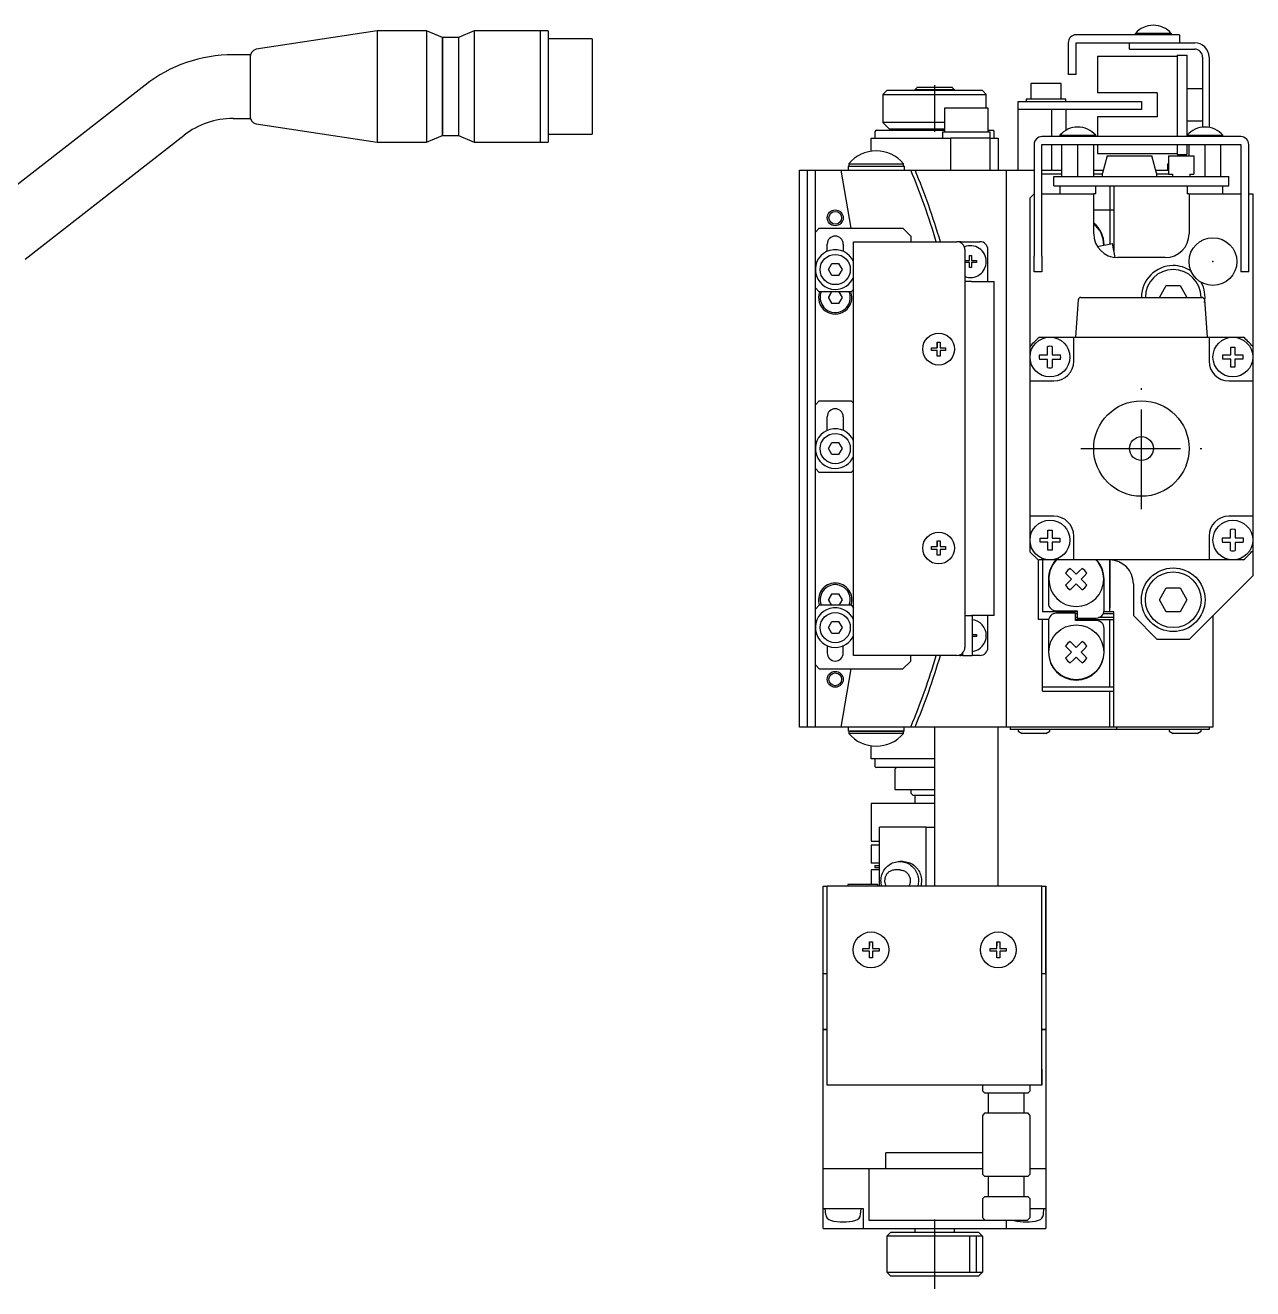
# Model space of a CAD drawing. Extents: x 24 to 417, y 25 to 463.
# Drawn here: x 262.5 to 416.9, y 208.1 to 366.9 of the extents above; entities that cross this region are included whole.
import ezdxf

# ---------------------------------------------------------------- set-up
doc = ezdxf.new("R2010")
doc.units = 0
doc.header["$LTSCALE"] = 10
doc.linetypes.add('CENTER', pattern=[2, 1.25, -0.25, 0.25, -0.25])
doc.layers.get('0').update_dxf_attribs({"linetype": 'CONTINUOUS'})
doc.layers.add('10', color=7, linetype='CONTINUOUS')

msp = doc.modelspace()

# ---------------------------------------------------------------- linework, layer by layer
at = {"color": 7, "linetype": 'CONTINUOUS'}
for p, q in [((306.789669, 366.225945), (291.555687, 363.910271)), ((306.789669, 366.225945), (306.789669, 359.225947)), ((312.982669, 366.225945), (306.789669, 366.225945)), ((312.982669, 366.225945), (312.982669, 359.225947)), ((314.982669, 365.375947), (312.982669, 366.225945)), ((314.982669, 365.375947), (314.982669, 359.225947)), ((314.982669, 359.225947), (314.982669, 365.375947)), ((316.982669, 365.375947), (314.982669, 365.375947)), ((318.982669, 366.225945), (316.982669, 365.375947)), ((316.982669, 365.375947), (316.982669, 359.225947)), ((318.982669, 366.225945), (318.982669, 359.225947)), ((327.289669, 366.225945), (318.982669, 366.225945)), ((327.289669, 366.225945), (327.289669, 359.225947)), ((327.289669, 366.225945), (327.289669, 359.225947)), ((328.289671, 366.225945), (327.289669, 366.225945)), ((328.289671, 366.225945), (328.289671, 359.225947)), ((333.789671, 365.225945), (328.289671, 365.225945)), ((333.789671, 365.225945), (333.789671, 359.225947)), ((407.672241, 365.732843), (394.672241, 365.732843)), ((404.372241, 365.917157), (402.122241, 365.917157)), ((402.122241, 365.732843), (402.122241, 365.917157)), ((403.358339, 366.756317), (403.360723, 366.751431)), ((406.622241, 365.917157), (404.372241, 365.917157)), ((405.383761, 366.751431), (405.386143, 366.756317)), ((405.383761, 366.751431), (405.386143, 366.756317)), ((406.622241, 365.917157), (406.622241, 365.732843)), ((407.672241, 365.732843), (407.672241, 364.732843)), ((393.672241, 364.732843), (393.672241, 360.732843)), ((394.672241, 360.732843), (394.672241, 364.732843)), ((394.672241, 364.732843), (409.572241, 364.732843)), ((401.372241, 363.932843), (401.372241, 364.732843)), ((401.372241, 363.932843), (409.572241, 363.932843)), ((290.789669, 363.225947), (288.652081, 363.225947)), ((290.789669, 363.225947), (290.789669, 355.225947)), ((397.372241, 363.032843), (397.372241, 358.432843)), ((397.372241, 363.032843), (407.372241, 363.032843)), ((407.372241, 363.182843), (407.372241, 352.932843)), ((407.372241, 363.182843), (408.572241, 363.182843)), ((408.572241, 363.182843), (408.572241, 352.932843)), ((410.572241, 362.932843), (410.572241, 354.112373)), ((411.372241, 362.932843), (411.372241, 354.085401)), ((394.672241, 360.732843), (393.672241, 360.732843)), ((277.583193, 359.420301), (257.606239, 343.842091)), ((306.789669, 359.225947), (306.789669, 352.225947)), ((312.982669, 359.225947), (312.982669, 352.225947)), ((314.982669, 359.225947), (314.982669, 353.075947)), ((314.982669, 353.075947), (314.982669, 359.225947)), ((316.982669, 359.225947), (316.982669, 353.075947)), ((318.982669, 359.225947), (318.982669, 352.225947)), ((327.289669, 359.225947), (327.289669, 352.225947)), ((327.289669, 359.225947), (327.289669, 352.225947)), ((328.289671, 359.225947), (328.289671, 352.225947)), ((333.789671, 359.225947), (333.789671, 353.225949)), ((374.622241, 359.082843), (374.372241, 358.832843)), ((374.672241, 359.132843), (374.622241, 359.082843)), ((374.672241, 359.132843), (379.072241, 359.132843)), ((379.122241, 359.082843), (379.072241, 359.132843)), ((379.372241, 358.832843), (379.122241, 359.082843)), ((390.872241, 359.632843), (388.972241, 359.632843)), ((388.972241, 359.632843), (388.972241, 357.632843)), ((392.772241, 359.632843), (390.872241, 359.632843)), ((392.772241, 357.632843), (392.772241, 359.632843)), ((410.572241, 358.932843), (408.572241, 358.932843)), ((370.872241, 358.732843), (370.372241, 358.232843)), ((370.372241, 358.232843), (383.372241, 358.232843)), ((370.372241, 358.232843), (370.372241, 354.732843)), ((382.872241, 358.732843), (370.872241, 358.732843)), ((379.372241, 358.832843), (374.372241, 358.832843)), ((374.372241, 358.832843), (374.372241, 358.732862)), ((379.372241, 358.732862), (379.372241, 358.832843)), ((383.372241, 358.232843), (382.872241, 358.732843)), ((383.372241, 356.532843), (383.372241, 358.232843)), ((387.372241, 348.732843), (387.372241, 357.332843)), ((387.372241, 357.332843), (402.872241, 357.332843)), ((390.872241, 357.632843), (388.372241, 357.632843)), ((388.372241, 357.632843), (388.372241, 357.332843)), ((393.372241, 357.632843), (390.872241, 357.632843)), ((393.372241, 357.332843), (393.372241, 357.632843)), ((404.872241, 358.432843), (397.372241, 358.432843)), ((402.872241, 357.332843), (402.872241, 356.332843)), ((404.872241, 358.432843), (404.872241, 355.432843)), ((383.622241, 356.532843), (378.122241, 356.532843)), ((378.122241, 356.532843), (378.122241, 353.532843)), ((383.622241, 353.532843), (383.622241, 356.532843)), ((402.872241, 356.332843), (387.372241, 356.332843)), ((391.608971, 352.932843), (391.608971, 356.332843)), ((393.372241, 356.332843), (393.372241, 353.730919)), ((288.652081, 355.225947), (290.789669, 355.225947)), ((291.555687, 354.541621), (306.789669, 352.225947)), ((376.604416, 354.732843), (370.372241, 354.732843)), ((370.372241, 354.732843), (371.172241, 353.932843)), ((376.872241, 354.732843), (376.604416, 354.732843)), ((378.122241, 354.732843), (376.872241, 354.732843)), ((397.372241, 355.432843), (397.372241, 352.932843)), ((404.872241, 355.432843), (397.372241, 355.432843)), ((408.572241, 354.932843), (410.572241, 354.932843)), ((262.525745, 337.533489), (282.502699, 353.111699)), ((312.982669, 352.225947), (314.982669, 353.075947)), ((314.982669, 353.075947), (316.982669, 353.075947)), ((316.982669, 353.075947), (318.982669, 352.225947)), ((328.289671, 353.225949), (333.789671, 353.225949)), ((368.872241, 351.085968), (368.872241, 352.732843)), ((368.872241, 352.732843), (378.872241, 352.732843)), ((369.372241, 353.532843), (369.372241, 352.732843)), ((369.572241, 353.732843), (378.122241, 353.732843)), ((371.172241, 353.932843), (376.872241, 353.932843)), ((373.372241, 353.932843), (373.372241, 353.732843)), ((376.872241, 353.932843), (378.122241, 353.932843)), ((377.872241, 353.532843), (383.872241, 353.532843)), ((377.872241, 353.532843), (377.872241, 352.732843)), ((378.872241, 352.732843), (378.872241, 348.732843)), ((383.872241, 352.732843), (378.872241, 352.732843)), ((383.622241, 353.732843), (384.172241, 353.732843)), ((383.872241, 352.732843), (383.872241, 353.532843)), ((383.872241, 348.732843), (383.872241, 352.732843)), ((383.872241, 352.732843), (384.872241, 352.732843)), ((384.372241, 352.732843), (384.372241, 353.532843)), ((384.872241, 352.732843), (384.872241, 348.732843)), ((415.372241, 352.932843), (390.372241, 352.932843)), ((392.622241, 353.117156), (397.122241, 353.117156)), ((392.622241, 353.117156), (392.622241, 352.932843)), ((393.860722, 353.951429), (393.858339, 353.956316)), ((395.886143, 353.956316), (395.88376, 353.951429)), ((397.122241, 352.932843), (397.122241, 353.117156)), ((408.622241, 353.117156), (413.122241, 353.117156)), ((408.622241, 353.117156), (408.622241, 352.932843)), ((413.122241, 352.932843), (413.122241, 353.117156)), ((306.789669, 352.225947), (312.982669, 352.225947)), ((318.982669, 352.225947), (327.289669, 352.225947)), ((327.289669, 352.225947), (328.289671, 352.225947)), ((389.372241, 351.932843), (389.372241, 337.932843)), ((390.372241, 351.932843), (415.372241, 351.932843)), ((390.372241, 337.932843), (390.372241, 351.932843)), ((391.608971, 348.732843), (391.608971, 351.932843)), ((392.872241, 347.932843), (392.872241, 351.932843)), ((394.872241, 347.932843), (394.872241, 351.932843)), ((396.872241, 347.932843), (396.872241, 351.932843)), ((397.372241, 351.932843), (397.372241, 350.832843)), ((407.372241, 351.932843), (407.372241, 350.682843)), ((408.572241, 351.932843), (408.572241, 350.682843)), ((408.872241, 350.532843), (408.872241, 351.932843)), ((410.872241, 347.932843), (410.872241, 351.932843)), ((412.872241, 347.932843), (412.872241, 351.932843)), ((415.372241, 351.932843), (415.372241, 335.932843)), ((416.372241, 335.932843), (416.372241, 351.932843)), ((366.071472, 349.532842), (372.971472, 349.532842)), ((366.071472, 349.532842), (366.071472, 349.232842)), ((372.971472, 349.232842), (372.971472, 349.532842)), ((397.372241, 350.832843), (407.372241, 350.832843)), ((398.561729, 350.532843), (397.972241, 348.332843)), ((398.561729, 350.532843), (404.182753, 350.532843)), ((404.772241, 348.332843), (404.182753, 350.532843)), ((406.172241, 349.532843), (406.172241, 348.732843)), ((406.172241, 349.532843), (406.272241, 349.532843)), ((406.272241, 350.532843), (406.272241, 348.232843)), ((406.272241, 350.532843), (409.472241, 350.532843)), ((407.372241, 350.682843), (408.572241, 350.682843)), ((409.472241, 350.532843), (409.472241, 348.232843)), ((359.872241, 348.732843), (385.872241, 348.732843)), ((359.872241, 278.732843), (359.872241, 348.732843)), ((360.872241, 278.732843), (360.872241, 348.732843)), ((361.872241, 278.732843), (361.872241, 348.732843)), ((366.396158, 341.432843), (365.108971, 348.732843)), ((365.980648, 349.232843), (366.071472, 349.232843)), ((365.980703, 349.232843), (366.021665, 349.232843)), ((365.980703, 349.232843), (365.980703, 348.732843)), ((366.021665, 349.232843), (373.021472, 349.232843)), ((372.971472, 349.232843), (372.98977, 349.232843)), ((373.021279, 349.232843), (372.98977, 349.232843)), ((373.021279, 349.232842), (373.062296, 349.232842)), ((373.062241, 349.232842), (373.062241, 348.732842)), ((385.872241, 348.732843), (389.372241, 348.732843)), ((385.872241, 348.732843), (385.872241, 278.732843)), ((390.372241, 348.732843), (391.608971, 348.732843)), ((392.872241, 348.232843), (390.372241, 348.232843)), ((391.697135, 348.732843), (391.608971, 348.732843)), ((391.697135, 348.732843), (392.872241, 348.732843)), ((391.872241, 347.932843), (413.872241, 347.932843)), ((391.872241, 346.732843), (391.872241, 347.932843)), ((396.872241, 348.732843), (398.079421, 348.732843)), ((397.972241, 348.232843), (396.872241, 348.232843)), ((397.972241, 347.932843), (397.972241, 348.332843)), ((404.665061, 348.732843), (406.272241, 348.732843)), ((404.772241, 348.332843), (404.772241, 347.932843)), ((406.272241, 348.232843), (404.772241, 348.232843)), ((406.272241, 348.232843), (406.772241, 348.232843)), ((406.772241, 348.232843), (406.772241, 347.932843)), ((408.972241, 348.232843), (409.472241, 348.232843)), ((408.972241, 348.232843), (408.972241, 347.932843)), ((413.872241, 346.732843), (413.872241, 347.932843)), ((391.872241, 346.732843), (413.872241, 346.732843)), ((392.622241, 346.732843), (392.622241, 345.732843)), ((397.122241, 345.732843), (397.122241, 346.732843)), ((398.891736, 346.732843), (398.891736, 339.445745)), ((399.416753, 346.732843), (399.416753, 338.584928)), ((408.622241, 346.732843), (408.622241, 345.732843)), ((413.122241, 345.732843), (413.122241, 346.732843)), ((389.372241, 345.732843), (388.872241, 345.232843)), ((388.872241, 300.732843), (388.872241, 345.232843)), ((390.372241, 345.732843), (396.872241, 345.732843)), ((396.872241, 340.732843), (396.872241, 345.732843)), ((397.122241, 345.732843), (396.872241, 345.732843)), ((408.872241, 345.732843), (408.622241, 345.732843)), ((408.872241, 345.732843), (408.872241, 340.732843)), ((408.872241, 345.732843), (415.372241, 345.732843)), ((416.372241, 345.732843), (416.872241, 345.732843)), ((416.872241, 345.732843), (416.872241, 297.732843)), ((396.872241, 343.732843), (398.891735, 343.732843)), ((398.891735, 343.732843), (399.416753, 343.732843)), ((362.372241, 341.432843), (361.872241, 340.932843)), ((362.372241, 341.432843), (372.872241, 341.432843)), ((373.872241, 340.432843), (372.872241, 341.432843)), ((373.872241, 340.432843), (373.872241, 339.732843)), ((363.372241, 338.52413), (363.372241, 339.432843)), ((365.372241, 339.432843), (365.372241, 338.52413)), ((366.672241, 287.732843), (366.672241, 339.732843)), ((366.672241, 339.732843), (367.672241, 339.732843)), ((367.672241, 339.732843), (379.672241, 339.732843)), ((380.172241, 339.732843), (382.572241, 339.732843)), ((380.672241, 338.732843), (380.672241, 288.732843)), ((383.572241, 334.732843), (383.572241, 338.732843)), ((397.328811, 339.141943), (399.236404, 339.512741)), ((399.5796, 337.74715), (399.236404, 339.512741)), ((363.506216, 336.232843), (363.939228, 336.982843)), ((363.939228, 336.982843), (364.805254, 336.982843)), ((364.805254, 336.982843), (365.238267, 336.232843)), ((380.672241, 337.357843), (381.247241, 337.357843)), ((381.247241, 337.107843), (380.672241, 337.107843)), ((381.247241, 337.357843), (381.247241, 337.982843)), ((381.247241, 337.982843), (381.497241, 337.982843)), ((381.247241, 336.482843), (381.247241, 337.107843)), ((381.497241, 337.982843), (381.497241, 337.357843)), ((381.497241, 337.357843), (382.122241, 337.357843)), ((382.122241, 337.107843), (381.497241, 337.107843)), ((381.497241, 337.107843), (381.497241, 336.482843)), ((382.122241, 337.357843), (382.122241, 337.107843)), ((389.372241, 335.932843), (389.372241, 337.932843)), ((390.372241, 337.932843), (390.372241, 335.932843)), ((405.872241, 337.732843), (399.872241, 337.732843)), ((363.939228, 335.482843), (363.506216, 336.232843)), ((364.805254, 335.482843), (363.939228, 335.482843)), ((365.238267, 336.232843), (364.805254, 335.482843)), ((381.497241, 336.482843), (381.247241, 336.482843)), ((390.372241, 335.932843), (389.372241, 335.932843)), ((416.372241, 335.932843), (415.372241, 335.932843)), ((361.872241, 333.932843), (362.372241, 333.432843)), ((366.372241, 333.432843), (366.672241, 333.732843)), ((381.496894, 334.732843), (380.672241, 334.732843)), ((381.496894, 334.732843), (382.403202, 334.732843)), ((382.403202, 334.732843), (384.278549, 334.732843)), ((384.278549, 334.732843), (384.372241, 334.732843)), ((384.372241, 292.732843), (384.372241, 334.732843)), ((405.14019, 332.732843), (406.006216, 334.232843)), ((406.006216, 334.232843), (407.738267, 334.232843)), ((407.738267, 334.232843), (408.604292, 332.732843)), ((366.372241, 333.432843), (362.372241, 333.432843)), ((363.506216, 332.732843), (363.910361, 333.432843)), ((363.910361, 333.432843), (363.506216, 332.732843)), ((363.939228, 331.982843), (363.506216, 332.732843)), ((363.506216, 332.732843), (363.939228, 331.982843)), ((364.805254, 331.982843), (363.939228, 331.982843)), ((365.238267, 332.732843), (364.805254, 331.982843)), ((364.834121, 333.432843), (365.238267, 332.732843)), ((394.622241, 327.732843), (394.952361, 332.453769)), ((395.25163, 332.732843), (410.492853, 332.732843)), ((410.792122, 332.453769), (411.122241, 327.732843)), ((377.192241, 327.119204), (377.552241, 327.119204)), ((377.192241, 326.412843), (377.192241, 327.119204)), ((377.192241, 327.119204), (377.192241, 326.412843)), ((377.552241, 327.119204), (377.552241, 326.412843)), ((390.027009, 327.732843), (415.717474, 327.732843)), ((394.372241, 324.732843), (394.372241, 327.732843)), ((411.372241, 327.732843), (411.372241, 324.732843)), ((376.48588, 326.412843), (377.192241, 326.412843)), ((376.48588, 326.052843), (376.48588, 326.412843)), ((377.192241, 326.052843), (376.48588, 326.052843)), ((377.192241, 325.346481), (377.192241, 326.052843)), ((377.192241, 325.346481), (377.192241, 326.052843)), ((377.552241, 326.412843), (378.258603, 326.412843)), ((378.258603, 326.052843), (377.552241, 326.052843)), ((377.552241, 326.052843), (377.552241, 325.346481)), ((378.258603, 326.412843), (378.258603, 326.052843)), ((390.055996, 325.532843), (391.072241, 325.532843)), ((391.072241, 325.532843), (391.072241, 326.549087)), ((391.672241, 326.549087), (391.672241, 325.532843)), ((391.672241, 325.532843), (392.688486, 325.532843)), ((414.112241, 326.481076), (414.632241, 326.481076)), ((414.112241, 325.492843), (414.112241, 326.481076)), ((414.632241, 326.481076), (414.632241, 325.492843)), ((377.552241, 325.346481), (377.192241, 325.346481)), ((391.072241, 324.932843), (390.055996, 324.932843)), ((391.072241, 323.916598), (391.072241, 324.932843)), ((391.672241, 324.932843), (391.672241, 323.916598)), ((392.688486, 324.932843), (391.672241, 324.932843)), ((413.124008, 324.972843), (413.124008, 325.492843)), ((413.124008, 325.492843), (414.112241, 325.492843)), ((414.112241, 324.972843), (413.124008, 324.972843)), ((414.112241, 323.984609), (414.112241, 324.972843)), ((414.632241, 323.984609), (414.112241, 323.984609)), ((414.632241, 325.492843), (415.620474, 325.492843)), ((414.632241, 324.972843), (414.632241, 323.984609)), ((415.620474, 324.972843), (414.632241, 324.972843)), ((415.620474, 325.492843), (415.620474, 324.972843)), ((388.872241, 322.232843), (391.872241, 322.232843)), ((413.872241, 322.232843), (416.872241, 322.232843)), ((362.372241, 319.732843), (361.872241, 319.232843)), ((362.372241, 319.732843), (366.372241, 319.732843)), ((366.672241, 319.432843), (366.372241, 319.732843)), ((363.372241, 316.02413), (363.372241, 317.732843)), ((365.372241, 317.732843), (365.372241, 316.02413)), ((363.506216, 313.732843), (363.939228, 314.482843)), ((363.939228, 314.482843), (364.805254, 314.482843)), ((364.805254, 314.482843), (365.238267, 313.732843)), ((363.939228, 312.982843), (363.506216, 313.732843)), ((364.805254, 312.982843), (363.939228, 312.982843)), ((365.238267, 313.732843), (364.805254, 312.982843)), ((361.872241, 311.232843), (362.372241, 310.732843)), ((366.372241, 310.732843), (362.372241, 310.732843)), ((366.372241, 310.732843), (366.672241, 311.032843)), ((391.872241, 305.232843), (388.872241, 305.232843)), ((416.872241, 305.232843), (413.872241, 305.232843)), ((391.112241, 303.481076), (391.632241, 303.481076)), ((391.112241, 302.492843), (391.112241, 303.481076)), ((391.632241, 303.481076), (391.632241, 302.492843)), ((414.072241, 302.532843), (414.072241, 303.549087)), ((414.672241, 303.549087), (414.672241, 302.532843)), ((377.192241, 302.119204), (377.552241, 302.119204)), ((377.192241, 301.412843), (377.192241, 302.119204)), ((377.192241, 302.119204), (377.192241, 301.412843)), ((377.552241, 302.119204), (377.552241, 301.412843)), ((390.124008, 301.972843), (390.124008, 302.492843)), ((390.124008, 302.492843), (391.112241, 302.492843)), ((391.112241, 301.972843), (390.124008, 301.972843)), ((391.112241, 300.984609), (391.112241, 301.972843)), ((391.632241, 302.492843), (392.620474, 302.492843)), ((391.632241, 301.972843), (391.632241, 300.984609)), ((392.620474, 301.972843), (391.632241, 301.972843)), ((392.620474, 302.492843), (392.620474, 301.972843)), ((394.372241, 299.732843), (394.372241, 302.732843)), ((411.372241, 302.732843), (411.372241, 299.732843)), ((413.055996, 302.532843), (414.072241, 302.532843)), ((414.072241, 301.932843), (413.055996, 301.932843)), ((414.072241, 300.916598), (414.072241, 301.932843)), ((414.672241, 302.532843), (415.688486, 302.532843)), ((415.688486, 301.932843), (414.672241, 301.932843)), ((414.672241, 301.932843), (414.672241, 300.916598)), ((376.48588, 301.412843), (377.192241, 301.412843)), ((376.48588, 301.052843), (376.48588, 301.412843)), ((377.192241, 301.052843), (376.48588, 301.052843)), ((377.192241, 300.346481), (377.192241, 301.052843)), ((377.192241, 300.346481), (377.192241, 301.052843)), ((377.552241, 300.346481), (377.192241, 300.346481)), ((377.552241, 301.412843), (378.258603, 301.412843)), ((378.258603, 301.052843), (377.552241, 301.052843)), ((377.552241, 301.052843), (377.552241, 300.346481)), ((378.258603, 301.412843), (378.258603, 301.052843)), ((388.872241, 300.732843), (389.872241, 299.732843)), ((391.632241, 300.984609), (391.112241, 300.984609)), ((389.872241, 299.732843), (390.027009, 299.732843)), ((389.927226, 292.232843), (389.927226, 299.732843)), ((391.372241, 299.732843), (390.027009, 299.732843)), ((390.456784, 299.732843), (390.456784, 293.232843)), ((394.372241, 299.732843), (391.372241, 299.732843)), ((394.306578, 298.316113), (393.934407, 298.668812)), ((411.372241, 299.732843), (394.372241, 299.732843)), ((395.05899, 298.316113), (395.431161, 298.668812)), ((398.891735, 293.232843), (398.891735, 299.732779)), ((398.891736, 299.732779), (398.891736, 293.732844)), ((414.372241, 299.732843), (411.372241, 299.732843)), ((415.717474, 299.732843), (414.372241, 299.732843)), ((391.174241, 297.332841), (391.174241, 294.332841)), ((393.699512, 297.709047), (393.346813, 298.081218)), ((393.699512, 296.956635), (393.346813, 296.584464)), ((394.06703, 297.332841), (393.699512, 297.709047)), ((394.06703, 297.332841), (393.699512, 296.956635)), ((394.682784, 297.948595), (394.306578, 298.316113)), ((394.682784, 297.948595), (395.05899, 298.316113)), ((395.298538, 297.332841), (395.666056, 297.709047)), ((395.298538, 297.332841), (395.666056, 296.956635)), ((395.666056, 297.709047), (396.018754, 298.081218)), ((395.666056, 296.956635), (396.018754, 296.584464)), ((398.174241, 293.432841), (398.174241, 297.332841)), ((408.872241, 289.732843), (416.872241, 297.732843)), ((363.506216, 294.732843), (363.939228, 295.482843)), ((363.939228, 295.482843), (363.506216, 294.732843)), ((363.939228, 295.482843), (364.805254, 295.482843)), ((364.805254, 295.482843), (365.238267, 294.732843)), ((394.306578, 296.349569), (393.934407, 295.996871)), ((394.682784, 296.717087), (394.306578, 296.349569)), ((394.682784, 296.717087), (395.05899, 296.349569)), ((395.05899, 296.349569), (395.431161, 295.996871)), ((401.872241, 296.732843), (401.872241, 292.732843)), ((405.14019, 294.732843), (406.006216, 296.232843)), ((406.006216, 296.232843), (407.738267, 296.232843)), ((407.738267, 296.232843), (408.604292, 294.732843)), ((361.872241, 293.532842), (362.372241, 294.032842)), ((366.372241, 294.032842), (362.372241, 294.032842)), ((363.910361, 294.032842), (363.506216, 294.732843)), ((363.506216, 294.732843), (363.910361, 294.032842)), ((365.238267, 294.732843), (364.834121, 294.032842)), ((366.372241, 294.032842), (366.672241, 293.732842)), ((406.006216, 293.232843), (405.14019, 294.732843)), ((408.604292, 294.732843), (407.738267, 293.232843)), ((380.672241, 292.732843), (381.496894, 292.732843)), ((382.403202, 292.732843), (381.496894, 292.732843)), ((381.572241, 292.732843), (381.572241, 287.732843)), ((384.278549, 292.732843), (382.403202, 292.732843)), ((383.572241, 288.732843), (383.572241, 292.732843)), ((384.372241, 292.732843), (384.278549, 292.732843)), ((391.143158, 292.232843), (389.927226, 292.232843)), ((390.456783, 283.232843), (390.456783, 292.232843)), ((394.774241, 293.232843), (390.456784, 293.232843)), ((391.15773, 292.232844), (391.202988, 292.232844)), ((392.174241, 293.332841), (394.774241, 293.332841)), ((394.582784, 293.032841), (392.182784, 293.032841)), ((394.582784, 293.032841), (392.182784, 293.032841)), ((394.582784, 292.132841), (394.582784, 293.032841)), ((394.774241, 292.982844), (394.582784, 292.982844)), ((394.774241, 292.482844), (394.582784, 292.482844)), ((394.582784, 292.482843), (394.774241, 292.482843)), ((394.582784, 292.232843), (399.416753, 292.232843)), ((394.774241, 293.332841), (394.774241, 292.432841)), ((394.774241, 292.432841), (397.174241, 292.432841)), ((399.266484, 292.482842), (397.486493, 292.482842)), ((399.416753, 292.482844), (397.486499, 292.482844)), ((399.416753, 292.982844), (398.067271, 292.982844)), ((399.416753, 293.232843), (398.154037, 293.232843)), ((398.891736, 283.732843), (398.891736, 292.232843)), ((399.416753, 278.732843), (399.416753, 293.232843)), ((401.872241, 292.732843), (404.872241, 289.732843)), ((407.738267, 293.232843), (406.006216, 293.232843)), ((411.872241, 292.732843), (411.872241, 278.732843)), ((363.506216, 291.232843), (363.939228, 291.982843)), ((363.939228, 290.482843), (363.506216, 291.232843)), ((363.939228, 291.982843), (364.805254, 291.982843)), ((364.805254, 291.982843), (365.238267, 291.232843)), ((365.238267, 291.232843), (364.805254, 290.482843)), ((390.456783, 291.732844), (390.456783, 291.733465)), ((391.182784, 292.032841), (391.182784, 288.132841)), ((397.182784, 292.132841), (394.582784, 292.132841)), ((397.182784, 292.132841), (394.582784, 292.132841)), ((398.182784, 288.132841), (398.182784, 291.132841)), ((364.805254, 290.482843), (363.939228, 290.482843)), ((381.572241, 290.357843), (382.122241, 290.357843)), ((382.122241, 290.107843), (381.572241, 290.107843)), ((382.122241, 290.357843), (382.122241, 290.107843)), ((394.306578, 289.116113), (393.934407, 289.468812)), ((394.682784, 288.748595), (394.306578, 289.116113)), ((394.682784, 288.748595), (395.05899, 289.116113)), ((395.05899, 289.116113), (395.431161, 289.468812)), ((408.872241, 289.732843), (404.872241, 289.732843)), ((363.372241, 288.941555), (363.372241, 288.032842)), ((365.372241, 288.032842), (365.372241, 288.941555)), ((367.672241, 287.732843), (366.672241, 287.732843)), ((379.672241, 287.732843), (367.672241, 287.732843)), ((373.872241, 287.032842), (373.872241, 287.732843)), ((380.372241, 287.732843), (380.172241, 287.732843)), ((380.372241, 288.0187), (380.372241, 287.732843)), ((380.372241, 287.732843), (380.372241, 288.0187)), ((380.372241, 287.732843), (381.572241, 287.732843)), ((382.572241, 287.732843), (381.572241, 287.732843)), ((393.699512, 288.509047), (393.346813, 288.881218)), ((393.699512, 287.756635), (393.346813, 287.384464)), ((394.06703, 288.132841), (393.699512, 288.509047)), ((394.06703, 288.132841), (393.699512, 287.756635)), ((394.682784, 287.517087), (394.306578, 287.149569)), ((394.682784, 287.517087), (395.05899, 287.149569)), ((395.298538, 288.132841), (395.666056, 288.509047)), ((395.298538, 288.132841), (395.666056, 287.756635)), ((395.666056, 288.509047), (396.018754, 288.881218)), ((395.666056, 287.756635), (396.018754, 287.384464)), ((362.372241, 286.032842), (361.872241, 286.532842)), ((362.372241, 286.032842), (372.872241, 286.032842)), ((365.108971, 278.732843), (366.396158, 286.032842)), ((373.872241, 287.032842), (372.872241, 286.032842)), ((394.306578, 287.149569), (393.934407, 286.796871)), ((395.05899, 287.149569), (395.431161, 286.796871)), ((390.456783, 284.232223), (390.456783, 284.232844)), ((399.416753, 283.732843), (390.456783, 283.732843)), ((390.456783, 283.232843), (396.572241, 283.232842)), ((396.572241, 283.232842), (398.891735, 283.232843)), ((398.891735, 278.732843), (398.891735, 283.232843)), ((398.891735, 283.232843), (399.416753, 283.232843)), ((385.872241, 278.732843), (359.872241, 278.732843)), ((366.021472, 278.232843), (366.021472, 278.732843)), ((366.021472, 278.232843), (366.026269, 278.232843)), ((366.026269, 278.232843), (366.0877, 278.232843)), ((366.071472, 278.232843), (366.071472, 277.932843)), ((372.971472, 277.932843), (366.071472, 277.932843)), ((366.0877, 278.232843), (368.703887, 278.232843)), ((368.804177, 278.232843), (366.163452, 278.232843)), ((368.703887, 278.232843), (369.240809, 278.232843)), ((372.954794, 278.232843), (368.804177, 278.232843)), ((369.240809, 278.232843), (369.802136, 278.232843)), ((369.802136, 278.232843), (373.016676, 278.232843)), ((372.971472, 277.932843), (372.971472, 278.232843)), ((373.016676, 278.232843), (373.021472, 278.232843)), ((373.021472, 278.232843), (373.021472, 278.732843)), ((376.872241, 278.732843), (376.872241, 258.732843)), ((384.872241, 258.732843), (384.872241, 278.732843)), ((411.872241, 278.732843), (385.872241, 278.732843)), ((386.372241, 278.732843), (386.372241, 278.432843)), ((411.372241, 278.432843), (386.372241, 278.432843)), ((387.372241, 278.432843), (387.372241, 278.221518)), ((387.372241, 278.221518), (387.872241, 277.932843)), ((390.872241, 277.932843), (387.872241, 277.932843)), ((390.872241, 277.932843), (391.372241, 278.221518)), ((391.372241, 278.221518), (391.372241, 278.432843)), ((399.747171, 278.732843), (399.747171, 278.432843)), ((406.372241, 278.432843), (406.372241, 278.221518)), ((406.372241, 278.221518), (406.872241, 277.932843)), ((409.872241, 277.932843), (406.872241, 277.932843)), ((409.872241, 277.932843), (410.372241, 278.221518)), ((410.372241, 278.221518), (410.372241, 278.432843)), ((411.372241, 278.732843), (411.372241, 278.432843)), ((368.872241, 274.732843), (368.872241, 276.379717)), ((376.872241, 274.732843), (368.872241, 274.732843)), ((369.372241, 274.732843), (369.372241, 273.782843)), ((376.872241, 273.632843), (369.522241, 273.632843)), ((372.072241, 273.632843), (371.872241, 273.432843)), ((371.872241, 273.432843), (371.872241, 273.132843)), ((371.872241, 273.132843), (371.872241, 270.882843)), ((371.872241, 270.882843), (376.872241, 270.882843)), ((373.872241, 270.882823), (373.872241, 270.432843)), ((373.872241, 270.432843), (374.172241, 270.132843)), ((376.872241, 270.132843), (374.172241, 270.132843)), ((374.372241, 270.132843), (374.372241, 269.132843)), ((376.872241, 269.132843), (368.872241, 269.132843)), ((368.872241, 269.132843), (368.872241, 264.382843)), ((375.810134, 266.132844), (369.920371, 266.132844)), ((369.920371, 258.732843), (369.920371, 266.132844)), ((375.810134, 258.732843), (375.810134, 266.132844)), ((375.810134, 266.132844), (376.872241, 266.132844)), ((368.872241, 264.382843), (369.920371, 264.382843)), ((369.920371, 263.882843), (368.872241, 263.882843)), ((368.872241, 263.882843), (368.872241, 261.632843)), ((369.920371, 261.632843), (368.872241, 261.632843)), ((369.920371, 260.782843), (368.872241, 260.782843)), ((368.872241, 260.782843), (368.872241, 258.932844)), ((369.372241, 261.332843), (369.920371, 261.332843)), ((369.372241, 261.332843), (369.372241, 261.082843)), ((369.372241, 261.082843), (369.920371, 261.082843)), ((370.307062, 260.351284), (370.384507, 260.522421)), ((370.384507, 260.522421), (370.474895, 260.68684)), ((370.474895, 260.68684), (370.577667, 260.843528)), ((370.577667, 260.843528), (370.69219, 260.991519)), ((370.69219, 260.991519), (370.817758, 261.1299)), ((370.817758, 261.1299), (370.953596, 261.257818)), ((370.953596, 261.257818), (371.098868, 261.374484)), ((371.050561, 260.459392), (370.974152, 260.387438)), ((371.132276, 260.525016), (371.050561, 260.459392)), ((371.098868, 261.374484), (371.252677, 261.47918)), ((371.218794, 260.583908), (371.132276, 260.525016)), ((371.309581, 260.635702), (371.218794, 260.583908)), ((371.252677, 261.47918), (371.414076, 261.571259)), ((371.404076, 260.680081), (371.309581, 260.635702)), ((371.501699, 260.71677), (371.404076, 260.680081)), ((371.414076, 261.571259), (371.582068, 261.650154)), ((371.601846, 260.745543), (371.501699, 260.71677)), ((371.582068, 261.650154), (371.755619, 261.715379)), ((371.703901, 260.766223), (371.601846, 260.745543)), ((371.807234, 260.778682), (371.703901, 260.766223)), ((371.755619, 261.715379), (371.933659, 261.766531)), ((371.911207, 260.782844), (371.807234, 260.778682)), ((372.483634, 260.782844), (371.911207, 260.782844)), ((371.933659, 261.766531), (372.115089, 261.803296)), ((372.115089, 261.803296), (372.298792, 261.825445)), ((372.298792, 261.825445), (372.483634, 261.832844)), ((372.865252, 261.832844), (372.483634, 261.832844)), ((372.483634, 261.832844), (372.666696, 261.825587)), ((372.483634, 260.782844), (372.583682, 260.778991)), ((372.583682, 260.778991), (372.683159, 260.767454)), ((372.666696, 261.825587), (372.848651, 261.803862)), ((372.683159, 260.767454), (372.781496, 260.7483)), ((372.781496, 260.7483), (372.878134, 260.721637)), ((372.848651, 261.803862), (373.028399, 261.767799)), ((372.865252, 261.832844), (373.048314, 261.825587)), ((372.878134, 260.721637), (372.97252, 260.687619)), ((372.97252, 260.687619), (373.064115, 260.646438)), ((373.028399, 261.767799), (373.204853, 261.717617)), ((373.048314, 261.825587), (373.230269, 261.803862)), ((373.064115, 260.646438), (373.152397, 260.598329)), ((373.152397, 260.598329), (373.236862, 260.543569)), ((373.204853, 261.717617), (373.376945, 261.653619)), ((373.230269, 261.803862), (373.410017, 261.767799)), ((373.236862, 260.543569), (373.317028, 260.482469)), ((373.317028, 260.482469), (373.392436, 260.415377)), ((373.376945, 261.653619), (373.543636, 261.576192)), ((373.410017, 261.767799), (373.586471, 261.717617)), ((373.543636, 261.576192), (373.703917, 261.485804)), ((373.586471, 261.717617), (373.758563, 261.653619)), ((373.703917, 261.485804), (373.856819, 261.383002)), ((373.758563, 261.653619), (373.925254, 261.576192)), ((373.856819, 261.383002), (374.001417, 261.268407)), ((373.925254, 261.576192), (374.085535, 261.485804)), ((374.001417, 261.268407), (374.136837, 261.142713)), ((374.085535, 261.485804), (374.238437, 261.383002)), ((374.136837, 261.142713), (374.26226, 261.006679)), ((374.238437, 261.383002), (374.383035, 261.268407)), ((374.26226, 261.006679), (374.376928, 260.861129)), ((374.376928, 260.861129), (374.480148, 260.706941)), ((374.383035, 261.268407), (374.518455, 261.142713)), ((374.480148, 260.706941), (374.571294, 260.545049)), ((374.518455, 261.142713), (374.643878, 261.006679)), ((374.571294, 260.545049), (374.649817, 260.376432)), ((374.643878, 261.006679), (374.758546, 260.861129)), ((374.758546, 260.861129), (374.861766, 260.706941)), ((374.861766, 260.706941), (374.952912, 260.545049)), ((374.952912, 260.545049), (375.031435, 260.376432)), ((369.747921, 258.932844), (365.947921, 258.932844)), ((365.947921, 258.932844), (365.947921, 258.732843)), ((369.747921, 258.732843), (369.747921, 258.932844)), ((370.127729, 259.432844), (370.134991, 259.621145)), ((370.134175, 259.255424), (370.127729, 259.432844)), ((370.153478, 259.078975), (370.134175, 259.255424)), ((370.134991, 259.621145), (370.156734, 259.808286)), ((370.185533, 258.904463), (370.153478, 259.078975)), ((370.156734, 259.808286), (370.192823, 259.993112)), ((370.230164, 258.732843), (370.185533, 258.904463)), ((370.192823, 259.993112), (370.243035, 260.174484)), ((370.243035, 260.174484), (370.307062, 260.351284)), ((370.590096, 259.538763), (370.586011, 259.432844)), ((370.586011, 259.432844), (370.589086, 259.340926)), ((370.589086, 259.340926), (370.598297, 259.249435)), ((370.602326, 259.64403), (370.590096, 259.538763)), ((370.598297, 259.249435), (370.613602, 259.158795)), ((370.622626, 259.747995), (370.602326, 259.64403)), ((370.613602, 259.158795), (370.63493, 259.069428)), ((370.65087, 259.850016), (370.622626, 259.747995)), ((370.63493, 259.069428), (370.662181, 258.981746)), ((370.686885, 259.949466), (370.65087, 259.850016)), ((370.662181, 258.981746), (370.695229, 258.896159)), ((370.730448, 260.045731), (370.686885, 259.949466)), ((370.695229, 258.896159), (370.733921, 258.813063)), ((370.781291, 260.138217), (370.730448, 260.045731)), ((370.839101, 260.226354), (370.781291, 260.138217)), ((370.90352, 260.309598), (370.839101, 260.226354)), ((370.974152, 260.387438), (370.90352, 260.309598)), ((373.392436, 260.415377), (373.462658, 260.342678)), ((373.462658, 260.342678), (373.527291, 260.264785)), ((373.527291, 260.264785), (373.585967, 260.182143)), ((373.585967, 260.182143), (373.638351, 260.095225)), ((373.638351, 260.095225), (373.684144, 260.004526)), ((373.707305, 258.914622), (373.665408, 258.821989)), ((373.684144, 260.004526), (373.723085, 259.910564)), ((373.742218, 259.010213), (373.707305, 258.914622)), ((373.723085, 259.910564), (373.754951, 259.813875)), ((373.769947, 259.108216), (373.742218, 259.010213)), ((373.754951, 259.813875), (373.779561, 259.715011)), ((373.790334, 259.208072), (373.769947, 259.108216)), ((373.779561, 259.715011), (373.796774, 259.614537)), ((373.803262, 259.309211), (373.790334, 259.208072)), ((373.796774, 259.614537), (373.806491, 259.513025)), ((373.808658, 259.411056), (373.803262, 259.309211)), ((373.806491, 259.513025), (373.808658, 259.411056)), ((374.649817, 260.376432), (374.71524, 260.202109)), ((374.71524, 260.202109), (374.767169, 260.023134)), ((374.783684, 258.913339), (374.737104, 258.732843)), ((374.767169, 260.023134), (374.80529, 259.840589)), ((374.816356, 259.096977), (374.783684, 258.913339)), ((374.80529, 259.840589), (374.829372, 259.655579)), ((374.834921, 259.282645), (374.816356, 259.096977)), ((374.829372, 259.655579), (374.839269, 259.469222)), ((374.839269, 259.469222), (374.834921, 259.282645)), ((375.031435, 260.376432), (375.096858, 260.202109)), ((375.096858, 260.202109), (375.148787, 260.023134)), ((375.165302, 258.913339), (375.118722, 258.732843)), ((375.148787, 260.023134), (375.186908, 259.840589)), ((375.197974, 259.096977), (375.165302, 258.913339)), ((375.186908, 259.840589), (375.21099, 259.655579)), ((375.216539, 259.282645), (375.197974, 259.096977)), ((375.21099, 259.655579), (375.220887, 259.469222)), ((375.220887, 259.469222), (375.216539, 259.282645)), ((362.872241, 215.732843), (362.872241, 258.732843)), ((362.872241, 258.732843), (363.372241, 258.732843)), ((363.372241, 233.732843), (363.372241, 258.732843)), ((364.372241, 258.732843), (363.372241, 258.732843)), ((389.372241, 258.732843), (364.372241, 258.732843)), ((370.733921, 258.813063), (370.778077, 258.732843)), ((373.665408, 258.821989), (373.616765, 258.732843)), ((390.372241, 258.732843), (389.372241, 258.732843)), ((390.372241, 233.732843), (390.372241, 258.732843)), ((390.372241, 258.232843), (390.372241, 258.732843)), ((390.372241, 258.232843), (390.372241, 258.732843)), ((390.372241, 258.732843), (390.872241, 258.732843)), ((390.372241, 247.732843), (390.372241, 258.232843)), ((390.872241, 258.732843), (390.872241, 215.732843)), ((390.872241, 247.732843), (390.872241, 258.732843)), ((390.872241, 252.232843), (390.872241, 254.232843)), ((390.872241, 250.232843), (390.872241, 254.232843)), ((367.860722, 250.912843), (368.692241, 250.912843)), ((367.860722, 250.552843), (367.860722, 250.912843)), ((368.692241, 251.744361), (369.052241, 251.744361)), ((368.692241, 250.912843), (368.692241, 251.744361)), ((368.692241, 251.744361), (368.692241, 251.247563)), ((369.052241, 251.744361), (369.052241, 250.912843)), ((369.052241, 250.912843), (369.88376, 250.912843)), ((369.88376, 250.912843), (369.88376, 250.552843)), ((383.860722, 250.912843), (384.692241, 250.912843)), ((383.860722, 250.552843), (383.860722, 250.912843)), ((384.692241, 251.744361), (385.052241, 251.744361)), ((384.692241, 250.912843), (384.692241, 251.744361)), ((384.692241, 251.744361), (384.692241, 251.247563)), ((385.052241, 251.744361), (385.052241, 250.912843)), ((385.052241, 250.912843), (385.88376, 250.912843)), ((385.88376, 250.912843), (385.88376, 250.552843)), ((390.872241, 250.232843), (390.872241, 252.232843)), ((368.692241, 250.552843), (367.860722, 250.552843)), ((368.692241, 249.721324), (368.692241, 250.552843)), ((368.692241, 249.721324), (368.692241, 250.218122)), ((369.052241, 249.721324), (368.692241, 249.721324)), ((369.052241, 250.552843), (369.052241, 249.721324)), ((369.88376, 250.552843), (369.052241, 250.552843)), ((384.692241, 250.552843), (383.860722, 250.552843)), ((384.692241, 249.721324), (384.692241, 250.552843)), ((384.692241, 249.721324), (384.692241, 250.218122)), ((385.052241, 249.721324), (384.692241, 249.721324)), ((385.052241, 250.552843), (385.052241, 249.721324)), ((385.88376, 250.552843), (385.052241, 250.552843)), ((363.372241, 247.732843), (362.872241, 247.732843)), ((390.372241, 247.232843), (390.372241, 247.732843)), ((390.872241, 247.732843), (390.372241, 247.732843)), ((390.372241, 235.732843), (390.372241, 247.232843)), ((362.872241, 240.742843), (363.372241, 240.742843)), ((363.372241, 240.732843), (362.872241, 240.732843)), ((362.882241, 240.732843), (362.882241, 240.742843)), ((390.372241, 240.742843), (390.872241, 240.742843)), ((390.872241, 240.732843), (390.372241, 240.732843)), ((390.862241, 240.732843), (390.862241, 240.742843)), ((390.372241, 235.732843), (390.372241, 233.732843)), ((364.372241, 233.732843), (363.372241, 233.732843)), ((389.372241, 233.732843), (364.372241, 233.732843)), ((382.872241, 233.732843), (382.872241, 233.032843)), ((388.872241, 233.032843), (388.872241, 233.732843)), ((390.372241, 233.732843), (389.372241, 233.732843)), ((382.872241, 233.032843), (383.172241, 232.732843)), ((388.572241, 232.732843), (383.172241, 232.732843)), ((383.622241, 232.732843), (383.622241, 230.232843)), ((388.122241, 230.232843), (388.122241, 232.732843)), ((388.572241, 232.732843), (388.872241, 233.032843)), ((383.172241, 230.232843), (382.872241, 229.932843)), ((382.872241, 229.932843), (382.872241, 222.532843)), ((383.172241, 230.232843), (388.572241, 230.232843)), ((388.872241, 229.932843), (388.572241, 230.232843)), ((388.872241, 222.532843), (388.872241, 229.932843)), ((370.719241, 223.242843), (370.719241, 225.232843)), ((382.872241, 225.232843), (370.719241, 225.232843)), ((362.872241, 223.242843), (382.872241, 223.242843)), ((368.622241, 216.732843), (368.622241, 223.232843)), ((382.525241, 223.232843), (382.525241, 223.242843)), ((382.872241, 222.532843), (383.172241, 222.232843)), ((388.572241, 222.232843), (388.872241, 222.532843)), ((388.872241, 223.242843), (390.872241, 223.242843)), ((388.572241, 222.232843), (383.172241, 222.232843)), ((383.622241, 222.232843), (383.622241, 219.732843)), ((388.122241, 219.732843), (388.122241, 222.232843)), ((383.172241, 219.732843), (382.872241, 219.432843)), ((382.872241, 219.432843), (382.872241, 217.07415)), ((383.172241, 219.732843), (388.572241, 219.732843)), ((388.872241, 219.432843), (388.572241, 219.732843)), ((388.872241, 217.07415), (388.872241, 219.432843)), ((362.872241, 218.232843), (367.872241, 218.232843)), ((363.190656, 217.450854), (363.122241, 218.232843)), ((367.555098, 217.465393), (367.622241, 218.232843)), ((367.872241, 218.232843), (367.872241, 215.732843)), ((388.872241, 218.232843), (390.872241, 218.232843)), ((390.555098, 217.465393), (390.622241, 218.232843)), ((388.525541, 216.732843), (368.622241, 216.732843)), ((382.872241, 217.07415), (383.218941, 216.732843)), ((385.872241, 216.732843), (385.872241, 215.732843)), ((388.525541, 216.732843), (388.872241, 217.07415)), ((362.872241, 215.732843), (390.872241, 215.732843)), ((371.372241, 215.232843), (370.872241, 214.732843)), ((370.872241, 214.732843), (370.872241, 210.232843)), ((371.372241, 215.232843), (382.372241, 215.232843)), ((374.372241, 215.732843), (374.372241, 215.232843)), ((379.372241, 215.232843), (379.372241, 215.732843)), ((382.872241, 214.732843), (382.372241, 215.232843)), ((382.872241, 214.732843), (382.872241, 210.232843)), ((370.872241, 210.232843), (371.372241, 209.732843)), ((376.872241, 209.732843), (371.372241, 209.732843)), ((382.372241, 209.732843), (376.872241, 209.732843)), ((382.372241, 209.732843), (382.872241, 210.232843))]:
    msp.add_line(p, q, dxfattribs=at)
at = {"color": 4, "linetype": 'CENTER'}
msp.add_line((376.875895, 216.822843), (376.875895, 208.142843), dxfattribs=at)
at = {"color": 4, "linetype": 'CONTINUOUS'}
for p, q in [((382.875895, 214.732843), (370.875895, 214.732843)), ((381.275895, 214.732843), (381.275895, 210.232843)), ((382.075895, 214.732843), (382.075895, 210.232843)), ((370.875895, 210.232843), (382.875895, 210.232843))]:
    msp.add_line(p, q, dxfattribs=at)
for centre in [(364.372241, 342.732843), (364.372241, 284.732843)]:
    msp.add_circle(centre, 1, dxfattribs=at)
at = {"color": 7, "linetype": 'CONTINUOUS'}
for centre, radius in [((364.372241, 342.732843), 0.8), ((411.872241, 337.232843), 3), ((364.372241, 336.232843), 1.9), ((377.372241, 326.232843), 2), ((391.372241, 325.232843), 2.5), ((414.372241, 325.232843), 2.5), ((402.872241, 313.732843), 6), ((364.372241, 313.732843), 1.9), ((402.872241, 313.732843), 1.5), ((391.372241, 302.232843), 2.5), ((414.372241, 302.232843), 2.5), ((377.372241, 301.232843), 2), ((406.872241, 294.732843), 4), ((406.872241, 294.732843), 3.5), ((364.372241, 291.232843), 1.9), ((394.682784, 288.132841), 3.45), ((364.372241, 284.732843), 0.8), ((368.872241, 250.732843), 2.25), ((384.872241, 250.732843), 2.25)]:
    msp.add_circle(centre, radius, dxfattribs=at)
for centre, radius, start, end in [((404.372241, 363.932843), 3, 41.409622, 138.590365), ((394.672241, 364.732843), 1, 90, 180), ((291.789671, 362.938029), 1.000002, 103.531698, 180), ((409.572242, 362.932844), 1.799999, 359.9999572, 90.0000428), ((409.572242, 362.932844), 0.999999, 359.9999572, 90.0000428), ((288.652081, 345.225947), 18, 90, 127.947431), ((288.652081, 345.225947), 10, 90, 127.947431), ((291.789671, 355.513863), 1.000002, 180, 256.468302), ((394.872241, 351.132843), 3, 41.409622, 138.590378), ((410.872241, 351.132843), 3, 41.409622, 138.590378), ((369.572241, 353.532843), 0.2, 90, 180), ((384.172241, 353.532843), 0.2, 0, 90), ((390.372241, 351.932843), 1, 90, 180), ((415.372241, 351.932843), 1, 0, 90), ((369.521472, 346.613311), 4.519531, 40.239266, 139.760734), ((289.872241, 313.732843), 91, 16.60155, 22.619865), ((289.872241, 313.732843), 91.5, 16.508226, 22.489472), ((394.682784, 339.332844), 3.5, 0, 51.276752), ((394.682784, 339.332844), 3.45, 359.424401, 50.607797), ((364.372241, 339.432843), 1, 0, 180), ((399.872241, 340.732843), 3, 180, 270), ((405.872241, 340.732843), 3, 270, 0), ((364.372241, 336.232843), 2.5, 23.073918, 270), ((379.672241, 338.732843), 1, 0, 90), ((380.172241, 338.732843), 1, 90, 104.477513), ((381.372241, 337.232843), 2, 0, 112.420707), ((382.572241, 338.732843), 1, 0, 90), ((381.372241, 337.232843), 2, 249.512685, 0), ((406.872241, 332.732843), 4, 90, 180), ((406.872241, 332.732843), 4, 55.836679, 90), ((364.372241, 336.232843), 2.5, 270, 336.926082), ((406.872241, 332.732843), 3.5, 90, 180), ((406.872241, 332.732843), 3.5, 0, 90), ((406.872241, 332.732843), 4, 350.585256, 28.137746), ((364.372241, 332.732843), 2.1, 160.528779, 19.471221), ((364.372241, 332.732843), 1.9, 158.381728, 270), ((364.372241, 332.732843), 1.9, 270, 21.618272), ((395.25163, 332.432843), 0.3, 90, 176), ((410.492853, 332.432843), 0.3, 4, 90), ((402.872241, 313.732843), 19, 132.536898, 137.463102), ((402.872241, 313.732843), 19, 42.536898, 47.463102), ((391.372241, 325.232843), 1.35, 167.160412, 192.839588), ((391.372241, 325.232843), 1.35, 77.160412, 102.839588), ((391.372241, 325.232843), 1.35, 347.160412, 12.839588), ((391.872241, 324.732843), 2.5, 270, 0), ((413.872241, 324.732843), 2.5, 180, 270), ((391.372241, 325.232843), 1.35, 257.160412, 282.839588), ((364.372241, 317.732843), 1, 0, 180), ((364.372241, 313.732843), 2.5, 23.073918, 270), ((364.372241, 313.732843), 2.5, 270, 336.926082), ((391.872241, 302.732843), 2.5, 0, 90), ((413.872241, 302.732843), 2.5, 90, 180), ((414.372241, 302.232843), 1.35, 77.160412, 102.839588), ((414.372241, 302.232843), 1.35, 167.160412, 192.839588), ((414.372241, 302.232843), 1.35, 347.160412, 12.839588), ((414.372241, 302.232843), 1.35, 257.160412, 282.839588), ((402.872241, 313.732843), 19, 312.536898, 317.463102), ((394.674241, 297.332841), 3.5, 136.70816, 180), ((394.682784, 297.332841), 3.45, 135.920757, 180), ((394.682784, 297.332841), 1.531302, 119.25645, 150.74355), ((394.682784, 297.332841), 1.531302, 29.25645, 60.74355), ((394.682784, 297.332841), 3.45, 0, 44.079243), ((394.674241, 297.332841), 3.5, 0, 43.29184), ((398.872241, 296.732843), 3, 0, 90), ((394.682784, 297.332841), 3.45, 180, 0), ((364.372241, 294.732843), 2.1, 90, 199.471223), ((364.372241, 294.732843), 1.9, 338.381725, 201.618275), ((364.372241, 294.732843), 2.1, 340.528777, 90), ((394.682784, 297.332841), 1.531302, 209.25645, 240.74355), ((394.682784, 297.332841), 1.531302, 299.25645, 330.74355), ((392.174241, 294.332841), 1, 180, 270), ((364.372241, 291.232843), 2.5, 23.073918, 270), ((381.372241, 290.232843), 2, 0, 84.26083), ((392.182784, 292.032841), 1, 90, 180), ((397.174241, 293.432841), 1, 270, 0), ((397.182784, 291.132841), 1, 0, 90), ((364.372241, 291.232843), 2.5, 270, 336.926082), ((381.372241, 290.232843), 2, 275.73917, 0), ((394.682784, 288.132841), 1.531302, 119.25645, 150.74355), ((394.682784, 288.132841), 1.531302, 29.25645, 60.74355), ((364.372241, 288.032842), 1, 180, 0), ((289.872241, 313.732843), 91, 337.380135, 343.39845), ((289.872241, 313.732843), 91.5, 337.510528, 343.491774), ((379.672241, 288.732843), 1, 270, 0), ((380.172241, 288.732843), 1, 255.522488, 270), ((382.572241, 288.732843), 1, 270, 0), ((394.682784, 288.132841), 3.5, 180, 0), ((394.682784, 288.132841), 1.531302, 209.25645, 240.74355), ((394.682784, 288.132841), 1.531302, 299.25645, 330.74355), ((369.521472, 280.852374), 4.519531, 220.239266, 319.760734), ((369.522241, 273.782843), 0.15, 180, 270), ((363.987612, 217.520578), 0.8, 185, 254.557284), ((365.372241, 222.532843), 6, 254.557284, 285.281572), ((366.737237, 217.536947), 0.820985, 285.281572, 355), ((388.372241, 222.532843), 6, 255.164888, 285.281572), ((389.737237, 217.536947), 0.820985, 285.281572, 355)]:
    msp.add_arc(centre, radius, start, end, dxfattribs=at)
at = {"color": 7}
for p in [(415.372241, 345.732843), (411.872241, 337.232843), (402.872241, 313.732843)]:
    msp.add_point(p, dxfattribs=at)
at = {"layer": '10', "color": 4, "linetype": 'CENTER'}
for p, q in [((376.872241, 359.407843), (376.872241, 353.557843)), ((402.872241, 306.132843), (402.872241, 321.332843)), ((395.272241, 313.732843), (410.472241, 313.732843))]:
    msp.add_line(p, q, dxfattribs=at)

doc.saveas('drawing.dxf')
